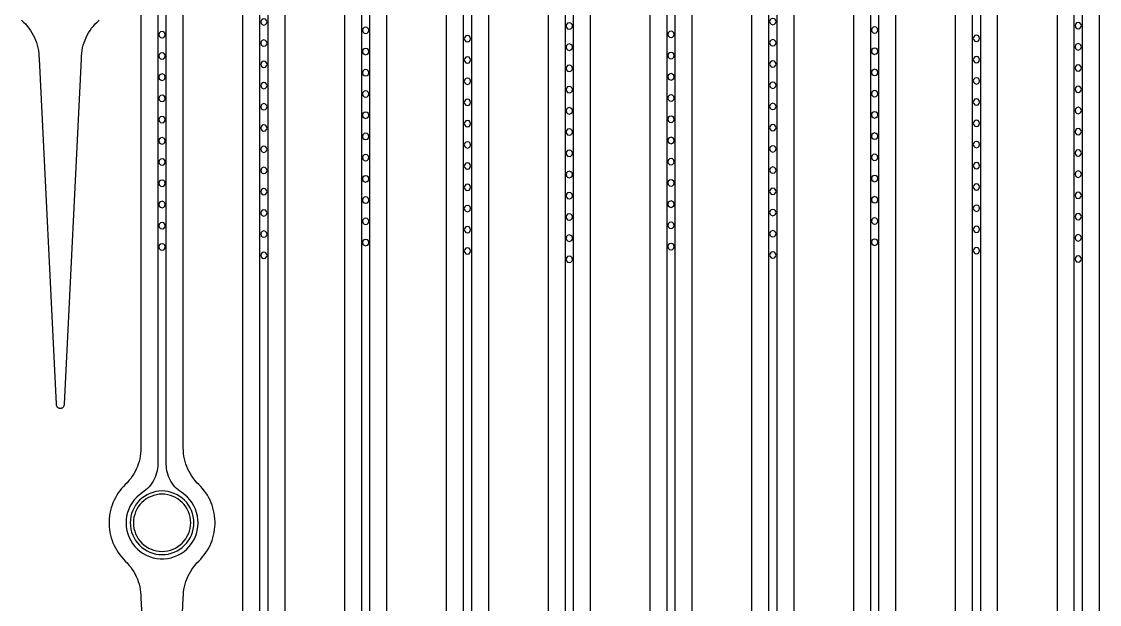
# Model space of a CAD drawing. Header units: metres. Extents: x -1805 to 1655, y -683 to 39617.
# Drawn here: x -782.1 to -528, y 3790.3 to 3927.6 of the extents above; entities that cross this region are included whole.
import ezdxf

# ---------------------------------------------------------------- set-up
doc = ezdxf.new("R2010")
doc.units = ezdxf.units.M
for name, color, linetype in [('Etching', 5, 'CONTINUOUS'), ('IONP', 7, 'CONTINUOUS'), ('Metal', 4, 'CONTINUOUS'), ('pad_etching', 1, 'CONTINUOUS'), ('PEDOT_SIROF', 6, 'CONTINUOUS')]:
    doc.layers.add(name, color=color, linetype=linetype)

msp = doc.modelspace()

# ---------------------------------------------------------------- linework, layer by layer
at = {"layer": 'Etching'}
for points in [[(-754, 9134.24), (-754, 3827.17), (-754.02, 3826.52), (-754.07, 3825.88), (-754.15, 3825.24), (-754.27, 3824.61), (-754.43, 3823.99), (-754.62, 3823.37), (-754.83, 3822.77), (-755.09, 3822.18), (-755.37, 3821.6), (-755.68, 3821.04), (-756.03, 3820.49), (-756.4, 3819.97), (-756.8, 3819.47), (-757.22, 3818.98), (-757.67, 3818.52), (-758.13, 3818.06), (-758.56, 3817.58), (-758.96, 3817.07), (-759.34, 3816.55), (-759.69, 3816), (-760.01, 3815.44), (-760.3, 3814.86), (-760.57, 3814.26), (-760.8, 3813.66), (-760.99, 3813.04), (-761.16, 3812.41), (-761.29, 3811.78), (-761.4, 3811.14), (-761.46, 3810.5), (-761.5, 3809.85), (-761.5, 3809.2), (-761.46, 3808.55), (-761.4, 3807.91), (-761.29, 3807.27), (-761.16, 3806.63), (-760.99, 3806.01), (-760.8, 3805.39), (-760.57, 3804.78), (-760.3, 3804.19), (-760.01, 3803.61), (-759.69, 3803.05), (-759.34, 3802.5), (-758.96, 3801.98), (-758.56, 3801.47), (-758.13, 3800.98), (-757.67, 3800.52), (-757.22, 3800.06), (-756.8, 3799.58), (-756.4, 3799.08), (-756.03, 3798.55), (-755.68, 3798.01), (-755.37, 3797.45), (-755.09, 3796.87), (-754.83, 3796.28), (-754.62, 3795.67), (-754.43, 3795.06), (-754.27, 3794.43), (-754.15, 3793.8), (-754.07, 3793.17), (-754.02, 3792.52), (-754, 3791.88), (-750, 3710.47)], [(-748, 3710.47), (-744, 3791.88), (-743.98, 3792.52), (-743.93, 3793.17), (-743.85, 3793.8), (-743.73, 3794.43), (-743.57, 3795.06), (-743.38, 3795.67), (-743.17, 3796.28), (-742.91, 3796.87), (-742.63, 3797.45), (-742.32, 3798.01), (-741.97, 3798.55), (-741.6, 3799.08), (-741.2, 3799.58), (-740.78, 3800.06), (-740.33, 3800.52), (-739.87, 3800.98), (-739.44, 3801.47), (-739.04, 3801.98), (-738.66, 3802.5), (-738.31, 3803.05), (-737.99, 3803.61), (-737.7, 3804.19), (-737.43, 3804.78), (-737.2, 3805.39), (-737.01, 3806.01), (-736.84, 3806.63), (-736.71, 3807.27), (-736.6, 3807.91), (-736.54, 3808.55), (-736.5, 3809.2), (-736.5, 3809.85), (-736.54, 3810.5), (-736.6, 3811.14), (-736.71, 3811.78), (-736.84, 3812.41), (-737.01, 3813.04), (-737.2, 3813.66), (-737.43, 3814.26), (-737.7, 3814.86), (-737.99, 3815.44), (-738.31, 3816), (-738.66, 3816.55), (-739.04, 3817.07), (-739.44, 3817.58), (-739.87, 3818.06), (-740.33, 3818.52), (-740.78, 3818.98), (-741.2, 3819.47), (-741.6, 3819.97), (-741.97, 3820.49), (-742.32, 3821.04), (-742.63, 3821.6), (-742.91, 3822.18), (-743.17, 3822.77), (-743.38, 3823.37), (-743.57, 3823.99), (-743.73, 3824.61), (-743.85, 3825.24), (-743.93, 3825.88), (-743.98, 3826.52), (-744, 3827.17), (-744, 9134.24)], [(-730, 9134.24), (-730, 3700.18)], [(-720, 3700.18), (-720, 9134.24)], [(-706, 9134.24), (-706, 3573.2)], [(-696, 3573.2), (-696, 9134.24)], [(-682, 9134.24), (-682, 3446.21)], [(-672, 3446.21), (-672, 9134.24)], [(-658, 9134.24), (-658, 3319.23)], [(-648, 3319.23), (-648, 9134.24)], [(-634, 9134.24), (-634, 3192.25)], [(-624, 3192.25), (-624, 9134.24)], [(-610, 9134.24), (-610, 3065.26)], [(-600, 3065.26), (-600, 9134.24)], [(-586, 9134.24), (-586, 2938.28)], [(-576, 2938.28), (-576, 9134.24)], [(-562, 9134.24), (-562, 2811.29)], [(-552, 2811.29), (-552, 9134.24)], [(-538, 9134.24), (-538, 2684.31)], [(-528, 2684.31), (-528, 9134.24)], [(-782.13, 3927.97), (-781.67, 3927.51), (-781.22, 3927.05), (-780.8, 3926.57), (-780.4, 3926.06), (-780.03, 3925.54), (-779.68, 3924.99), (-779.37, 3924.43), (-779.09, 3923.85), (-778.83, 3923.26), (-778.62, 3922.66), (-778.43, 3922.04), (-778.27, 3921.42), (-778.15, 3920.79), (-778.07, 3920.15), (-778.02, 3919.51), (-778, 3918.87), (-774, 3837.46), (-773.98, 3837.33), (-773.95, 3837.21), (-773.91, 3837.09), (-773.85, 3836.98), (-773.78, 3836.88), (-773.69, 3836.78), (-773.59, 3836.7), (-773.49, 3836.63), (-773.37, 3836.58), (-773.25, 3836.54), (-773.13, 3836.52), (-773, 3836.51), (-772.87, 3836.52), (-772.75, 3836.54), (-772.63, 3836.58), (-772.51, 3836.63), (-772.41, 3836.7), (-772.31, 3836.78), (-772.22, 3836.88), (-772.15, 3836.98), (-772.09, 3837.09), (-772.05, 3837.21), (-772.02, 3837.33), (-772, 3837.46), (-768, 3918.87), (-767.98, 3919.51), (-767.93, 3920.15), (-767.85, 3920.79), (-767.73, 3921.42), (-767.57, 3922.04), (-767.38, 3922.66), (-767.17, 3923.26), (-766.91, 3923.85), (-766.63, 3924.43), (-766.32, 3924.99), (-765.97, 3925.54), (-765.6, 3926.06), (-765.2, 3926.57), (-764.78, 3927.05), (-764.33, 3927.51), (-763.87, 3927.97)]]:
    msp.add_lwpolyline(points, dxfattribs=at)
at = {"layer": 'IONP'}
for points in [[(-724.25, 3927.54), (-724.35, 3927.91), (-724.62, 3928.19), (-725, 3928.29), (-725.38, 3928.19), (-725.65, 3927.91), (-725.75, 3927.54), (-725.65, 3927.16), (-725.38, 3926.89), (-725, 3926.79), (-724.62, 3926.89), (-724.35, 3927.16), (-724.25, 3927.54)], [(-700.25, 3925.56), (-700.35, 3925.93), (-700.62, 3926.21), (-701, 3926.31), (-701.38, 3926.21), (-701.65, 3925.93), (-701.75, 3925.56), (-701.65, 3925.18), (-701.38, 3924.91), (-701, 3924.81), (-700.62, 3924.91), (-700.35, 3925.18), (-700.25, 3925.56)], [(-652.25, 3926.59), (-652.35, 3926.96), (-652.62, 3927.24), (-653, 3927.34), (-653.38, 3927.24), (-653.65, 3926.96), (-653.75, 3926.59), (-653.65, 3926.21), (-653.38, 3925.94), (-653, 3925.84), (-652.62, 3925.94), (-652.35, 3926.21), (-652.25, 3926.59)], [(-604.25, 3927.62), (-604.35, 3927.99), (-604.62, 3928.27), (-605, 3928.37), (-605.38, 3928.27), (-605.65, 3927.99), (-605.75, 3927.62), (-605.65, 3927.24), (-605.38, 3926.97), (-605, 3926.87), (-604.62, 3926.97), (-604.35, 3927.24), (-604.25, 3927.62)], [(-580.25, 3925.63), (-580.35, 3926.01), (-580.62, 3926.28), (-581, 3926.38), (-581.38, 3926.28), (-581.65, 3926.01), (-581.75, 3925.63), (-581.65, 3925.26), (-581.38, 3924.99), (-581, 3924.88), (-580.62, 3924.99), (-580.35, 3925.26), (-580.25, 3925.63)], [(-532.25, 3926.67), (-532.35, 3927.04), (-532.62, 3927.32), (-533, 3927.42), (-533.38, 3927.32), (-533.65, 3927.04), (-533.75, 3926.67), (-533.65, 3926.29), (-533.38, 3926.02), (-533, 3925.92), (-532.62, 3926.02), (-532.35, 3926.29), (-532.25, 3926.67)], [(-748.25, 3924.52), (-748.35, 3924.9), (-748.62, 3925.17), (-749, 3925.27), (-749.38, 3925.17), (-749.65, 3924.9), (-749.75, 3924.52), (-749.65, 3924.15), (-749.38, 3923.87), (-749, 3923.77), (-748.62, 3923.87), (-748.35, 3924.15), (-748.25, 3924.52)], [(-676.25, 3923.57), (-676.35, 3923.95), (-676.62, 3924.22), (-677, 3924.32), (-677.38, 3924.22), (-677.65, 3923.95), (-677.75, 3923.57), (-677.65, 3923.2), (-677.38, 3922.92), (-677, 3922.82), (-676.62, 3922.92), (-676.35, 3923.2), (-676.25, 3923.57)], [(-628.25, 3924.6), (-628.35, 3924.98), (-628.62, 3925.25), (-629, 3925.35), (-629.38, 3925.25), (-629.65, 3924.98), (-629.75, 3924.6), (-629.65, 3924.23), (-629.38, 3923.95), (-629, 3923.85), (-628.62, 3923.95), (-628.35, 3924.23), (-628.25, 3924.6)], [(-556.25, 3923.65), (-556.35, 3924.03), (-556.62, 3924.3), (-557, 3924.4), (-557.38, 3924.3), (-557.65, 3924.03), (-557.75, 3923.65), (-557.65, 3923.28), (-557.38, 3923), (-557, 3922.9), (-556.62, 3923), (-556.35, 3923.28), (-556.25, 3923.65)], [(-724.25, 3922.54), (-724.35, 3922.91), (-724.62, 3923.19), (-725, 3923.29), (-725.38, 3923.19), (-725.65, 3922.91), (-725.75, 3922.54), (-725.65, 3922.16), (-725.38, 3921.89), (-725, 3921.79), (-724.62, 3921.89), (-724.35, 3922.16), (-724.25, 3922.54)], [(-700.25, 3920.56), (-700.35, 3920.93), (-700.62, 3921.21), (-701, 3921.31), (-701.38, 3921.21), (-701.65, 3920.93), (-701.75, 3920.56), (-701.65, 3920.18), (-701.38, 3919.91), (-701, 3919.81), (-700.62, 3919.91), (-700.35, 3920.18), (-700.25, 3920.56)], [(-652.25, 3921.59), (-652.35, 3921.96), (-652.62, 3922.24), (-653, 3922.34), (-653.38, 3922.24), (-653.65, 3921.96), (-653.75, 3921.59), (-653.65, 3921.21), (-653.38, 3920.94), (-653, 3920.84), (-652.62, 3920.94), (-652.35, 3921.21), (-652.25, 3921.59)], [(-604.25, 3922.62), (-604.35, 3922.99), (-604.62, 3923.27), (-605, 3923.37), (-605.38, 3923.27), (-605.65, 3922.99), (-605.75, 3922.62), (-605.65, 3922.24), (-605.38, 3921.97), (-605, 3921.87), (-604.62, 3921.97), (-604.35, 3922.24), (-604.25, 3922.62)], [(-580.25, 3920.63), (-580.35, 3921.01), (-580.62, 3921.28), (-581, 3921.38), (-581.38, 3921.28), (-581.65, 3921.01), (-581.75, 3920.63), (-581.65, 3920.26), (-581.38, 3919.99), (-581, 3919.88), (-580.62, 3919.99), (-580.35, 3920.26), (-580.25, 3920.63)], [(-532.25, 3921.67), (-532.35, 3922.04), (-532.62, 3922.32), (-533, 3922.42), (-533.38, 3922.32), (-533.65, 3922.04), (-533.75, 3921.67), (-533.65, 3921.29), (-533.38, 3921.02), (-533, 3920.92), (-532.62, 3921.02), (-532.35, 3921.29), (-532.25, 3921.67)], [(-748.25, 3919.52), (-748.35, 3919.9), (-748.62, 3920.17), (-749, 3920.27), (-749.38, 3920.17), (-749.65, 3919.9), (-749.75, 3919.52), (-749.65, 3919.15), (-749.38, 3918.87), (-749, 3918.77), (-748.62, 3918.87), (-748.35, 3919.15), (-748.25, 3919.52)], [(-676.25, 3918.57), (-676.35, 3918.95), (-676.62, 3919.22), (-677, 3919.32), (-677.38, 3919.22), (-677.65, 3918.95), (-677.75, 3918.57), (-677.65, 3918.2), (-677.38, 3917.92), (-677, 3917.82), (-676.62, 3917.92), (-676.35, 3918.2), (-676.25, 3918.57)], [(-628.25, 3919.6), (-628.35, 3919.98), (-628.62, 3920.25), (-629, 3920.35), (-629.38, 3920.25), (-629.65, 3919.98), (-629.75, 3919.6), (-629.65, 3919.23), (-629.38, 3918.95), (-629, 3918.85), (-628.62, 3918.95), (-628.35, 3919.23), (-628.25, 3919.6)], [(-556.25, 3918.65), (-556.35, 3919.03), (-556.62, 3919.3), (-557, 3919.4), (-557.38, 3919.3), (-557.65, 3919.03), (-557.75, 3918.65), (-557.65, 3918.28), (-557.38, 3918), (-557, 3917.9), (-556.62, 3918), (-556.35, 3918.28), (-556.25, 3918.65)], [(-724.25, 3917.54), (-724.35, 3917.91), (-724.62, 3918.19), (-725, 3918.29), (-725.38, 3918.19), (-725.65, 3917.91), (-725.75, 3917.54), (-725.65, 3917.16), (-725.38, 3916.89), (-725, 3916.79), (-724.62, 3916.89), (-724.35, 3917.16), (-724.25, 3917.54)], [(-700.25, 3915.56), (-700.35, 3915.93), (-700.62, 3916.21), (-701, 3916.31), (-701.38, 3916.21), (-701.65, 3915.93), (-701.75, 3915.56), (-701.65, 3915.18), (-701.38, 3914.91), (-701, 3914.81), (-700.62, 3914.91), (-700.35, 3915.18), (-700.25, 3915.56)], [(-652.25, 3916.59), (-652.35, 3916.96), (-652.62, 3917.24), (-653, 3917.34), (-653.38, 3917.24), (-653.65, 3916.96), (-653.75, 3916.59), (-653.65, 3916.21), (-653.38, 3915.94), (-653, 3915.84), (-652.62, 3915.94), (-652.35, 3916.21), (-652.25, 3916.59)], [(-604.25, 3917.62), (-604.35, 3917.99), (-604.62, 3918.27), (-605, 3918.37), (-605.38, 3918.27), (-605.65, 3917.99), (-605.75, 3917.62), (-605.65, 3917.24), (-605.38, 3916.97), (-605, 3916.87), (-604.62, 3916.97), (-604.35, 3917.24), (-604.25, 3917.62)], [(-580.25, 3915.63), (-580.35, 3916.01), (-580.62, 3916.28), (-581, 3916.38), (-581.38, 3916.28), (-581.65, 3916.01), (-581.75, 3915.63), (-581.65, 3915.26), (-581.38, 3914.99), (-581, 3914.88), (-580.62, 3914.99), (-580.35, 3915.26), (-580.25, 3915.63)], [(-532.25, 3916.67), (-532.35, 3917.04), (-532.62, 3917.32), (-533, 3917.42), (-533.38, 3917.32), (-533.65, 3917.04), (-533.75, 3916.67), (-533.65, 3916.29), (-533.38, 3916.02), (-533, 3915.92), (-532.62, 3916.02), (-532.35, 3916.29), (-532.25, 3916.67)], [(-748.25, 3914.52), (-748.35, 3914.9), (-748.62, 3915.17), (-749, 3915.27), (-749.38, 3915.17), (-749.65, 3914.9), (-749.75, 3914.52), (-749.65, 3914.15), (-749.38, 3913.87), (-749, 3913.77), (-748.62, 3913.87), (-748.35, 3914.15), (-748.25, 3914.52)], [(-676.25, 3913.57), (-676.35, 3913.95), (-676.62, 3914.22), (-677, 3914.32), (-677.38, 3914.22), (-677.65, 3913.95), (-677.75, 3913.57), (-677.65, 3913.2), (-677.38, 3912.92), (-677, 3912.82), (-676.62, 3912.92), (-676.35, 3913.2), (-676.25, 3913.57)], [(-628.25, 3914.6), (-628.35, 3914.98), (-628.62, 3915.25), (-629, 3915.35), (-629.38, 3915.25), (-629.65, 3914.98), (-629.75, 3914.6), (-629.65, 3914.23), (-629.38, 3913.95), (-629, 3913.85), (-628.62, 3913.95), (-628.35, 3914.23), (-628.25, 3914.6)], [(-556.25, 3913.65), (-556.35, 3914.03), (-556.62, 3914.3), (-557, 3914.4), (-557.38, 3914.3), (-557.65, 3914.03), (-557.75, 3913.65), (-557.65, 3913.28), (-557.38, 3913), (-557, 3912.9), (-556.62, 3913), (-556.35, 3913.28), (-556.25, 3913.65)], [(-724.25, 3912.54), (-724.35, 3912.91), (-724.62, 3913.19), (-725, 3913.29), (-725.38, 3913.19), (-725.65, 3912.91), (-725.75, 3912.54), (-725.65, 3912.16), (-725.38, 3911.89), (-725, 3911.79), (-724.62, 3911.89), (-724.35, 3912.16), (-724.25, 3912.54)], [(-700.25, 3910.56), (-700.35, 3910.93), (-700.62, 3911.21), (-701, 3911.31), (-701.38, 3911.21), (-701.65, 3910.93), (-701.75, 3910.56), (-701.65, 3910.18), (-701.38, 3909.91), (-701, 3909.81), (-700.62, 3909.91), (-700.35, 3910.18), (-700.25, 3910.56)], [(-652.25, 3911.59), (-652.35, 3911.96), (-652.62, 3912.24), (-653, 3912.34), (-653.38, 3912.24), (-653.65, 3911.96), (-653.75, 3911.59), (-653.65, 3911.21), (-653.38, 3910.94), (-653, 3910.84), (-652.62, 3910.94), (-652.35, 3911.21), (-652.25, 3911.59)], [(-604.25, 3912.62), (-604.35, 3912.99), (-604.62, 3913.27), (-605, 3913.37), (-605.38, 3913.27), (-605.65, 3912.99), (-605.75, 3912.62), (-605.65, 3912.24), (-605.38, 3911.97), (-605, 3911.87), (-604.62, 3911.97), (-604.35, 3912.24), (-604.25, 3912.62)], [(-580.25, 3910.63), (-580.35, 3911.01), (-580.62, 3911.28), (-581, 3911.38), (-581.38, 3911.28), (-581.65, 3911.01), (-581.75, 3910.63), (-581.65, 3910.26), (-581.38, 3909.99), (-581, 3909.88), (-580.62, 3909.99), (-580.35, 3910.26), (-580.25, 3910.63)], [(-532.25, 3911.67), (-532.35, 3912.04), (-532.62, 3912.32), (-533, 3912.42), (-533.38, 3912.32), (-533.65, 3912.04), (-533.75, 3911.67), (-533.65, 3911.29), (-533.38, 3911.02), (-533, 3910.92), (-532.62, 3911.02), (-532.35, 3911.29), (-532.25, 3911.67)], [(-748.25, 3909.52), (-748.35, 3909.9), (-748.62, 3910.17), (-749, 3910.27), (-749.38, 3910.17), (-749.65, 3909.9), (-749.75, 3909.52), (-749.65, 3909.15), (-749.38, 3908.87), (-749, 3908.77), (-748.62, 3908.87), (-748.35, 3909.15), (-748.25, 3909.52)], [(-676.25, 3908.57), (-676.35, 3908.95), (-676.62, 3909.22), (-677, 3909.32), (-677.38, 3909.22), (-677.65, 3908.95), (-677.75, 3908.57), (-677.65, 3908.2), (-677.38, 3907.92), (-677, 3907.82), (-676.62, 3907.92), (-676.35, 3908.2), (-676.25, 3908.57)], [(-628.25, 3909.6), (-628.35, 3909.98), (-628.62, 3910.25), (-629, 3910.35), (-629.38, 3910.25), (-629.65, 3909.98), (-629.75, 3909.6), (-629.65, 3909.23), (-629.38, 3908.95), (-629, 3908.85), (-628.62, 3908.95), (-628.35, 3909.23), (-628.25, 3909.6)], [(-556.25, 3908.65), (-556.35, 3909.03), (-556.62, 3909.3), (-557, 3909.4), (-557.38, 3909.3), (-557.65, 3909.03), (-557.75, 3908.65), (-557.65, 3908.28), (-557.38, 3908), (-557, 3907.9), (-556.62, 3908), (-556.35, 3908.28), (-556.25, 3908.65)], [(-724.25, 3907.54), (-724.35, 3907.91), (-724.62, 3908.19), (-725, 3908.29), (-725.38, 3908.19), (-725.65, 3907.91), (-725.75, 3907.54), (-725.65, 3907.16), (-725.38, 3906.89), (-725, 3906.79), (-724.62, 3906.89), (-724.35, 3907.16), (-724.25, 3907.54)], [(-700.25, 3905.56), (-700.35, 3905.93), (-700.62, 3906.21), (-701, 3906.31), (-701.38, 3906.21), (-701.65, 3905.93), (-701.75, 3905.56), (-701.65, 3905.18), (-701.38, 3904.91), (-701, 3904.81), (-700.62, 3904.91), (-700.35, 3905.18), (-700.25, 3905.56)], [(-652.25, 3906.59), (-652.35, 3906.96), (-652.62, 3907.24), (-653, 3907.34), (-653.38, 3907.24), (-653.65, 3906.96), (-653.75, 3906.59), (-653.65, 3906.21), (-653.38, 3905.94), (-653, 3905.84), (-652.62, 3905.94), (-652.35, 3906.21), (-652.25, 3906.59)], [(-604.25, 3907.62), (-604.35, 3907.99), (-604.62, 3908.27), (-605, 3908.37), (-605.38, 3908.27), (-605.65, 3907.99), (-605.75, 3907.62), (-605.65, 3907.24), (-605.38, 3906.97), (-605, 3906.87), (-604.62, 3906.97), (-604.35, 3907.24), (-604.25, 3907.62)], [(-580.25, 3905.63), (-580.35, 3906.01), (-580.62, 3906.28), (-581, 3906.38), (-581.38, 3906.28), (-581.65, 3906.01), (-581.75, 3905.63), (-581.65, 3905.26), (-581.38, 3904.99), (-581, 3904.88), (-580.62, 3904.99), (-580.35, 3905.26), (-580.25, 3905.63)], [(-532.25, 3906.67), (-532.35, 3907.04), (-532.62, 3907.32), (-533, 3907.42), (-533.38, 3907.32), (-533.65, 3907.04), (-533.75, 3906.67), (-533.65, 3906.29), (-533.38, 3906.02), (-533, 3905.92), (-532.62, 3906.02), (-532.35, 3906.29), (-532.25, 3906.67)], [(-748.25, 3904.52), (-748.35, 3904.9), (-748.62, 3905.17), (-749, 3905.27), (-749.38, 3905.17), (-749.65, 3904.9), (-749.75, 3904.52), (-749.65, 3904.15), (-749.38, 3903.87), (-749, 3903.77), (-748.62, 3903.87), (-748.35, 3904.15), (-748.25, 3904.52)], [(-676.25, 3903.57), (-676.35, 3903.95), (-676.62, 3904.22), (-677, 3904.32), (-677.38, 3904.22), (-677.65, 3903.95), (-677.75, 3903.57), (-677.65, 3903.2), (-677.38, 3902.92), (-677, 3902.82), (-676.62, 3902.92), (-676.35, 3903.2), (-676.25, 3903.57)], [(-628.25, 3904.6), (-628.35, 3904.98), (-628.62, 3905.25), (-629, 3905.35), (-629.38, 3905.25), (-629.65, 3904.98), (-629.75, 3904.6), (-629.65, 3904.23), (-629.38, 3903.95), (-629, 3903.85), (-628.62, 3903.95), (-628.35, 3904.23), (-628.25, 3904.6)], [(-556.25, 3903.65), (-556.35, 3904.03), (-556.62, 3904.3), (-557, 3904.4), (-557.38, 3904.3), (-557.65, 3904.03), (-557.75, 3903.65), (-557.65, 3903.28), (-557.38, 3903), (-557, 3902.9), (-556.62, 3903), (-556.35, 3903.28), (-556.25, 3903.65)], [(-724.25, 3902.54), (-724.35, 3902.91), (-724.62, 3903.19), (-725, 3903.29), (-725.38, 3903.19), (-725.65, 3902.91), (-725.75, 3902.54), (-725.65, 3902.16), (-725.38, 3901.89), (-725, 3901.79), (-724.62, 3901.89), (-724.35, 3902.16), (-724.25, 3902.54)], [(-700.25, 3900.56), (-700.35, 3900.93), (-700.62, 3901.21), (-701, 3901.31), (-701.38, 3901.21), (-701.65, 3900.93), (-701.75, 3900.56), (-701.65, 3900.18), (-701.38, 3899.91), (-701, 3899.81), (-700.62, 3899.91), (-700.35, 3900.18), (-700.25, 3900.56)], [(-652.25, 3901.59), (-652.35, 3901.96), (-652.62, 3902.24), (-653, 3902.34), (-653.38, 3902.24), (-653.65, 3901.96), (-653.75, 3901.59), (-653.65, 3901.21), (-653.38, 3900.94), (-653, 3900.84), (-652.62, 3900.94), (-652.35, 3901.21), (-652.25, 3901.59)], [(-604.25, 3902.62), (-604.35, 3902.99), (-604.62, 3903.27), (-605, 3903.37), (-605.38, 3903.27), (-605.65, 3902.99), (-605.75, 3902.62), (-605.65, 3902.24), (-605.38, 3901.97), (-605, 3901.87), (-604.62, 3901.97), (-604.35, 3902.24), (-604.25, 3902.62)], [(-580.25, 3900.63), (-580.35, 3901.01), (-580.62, 3901.28), (-581, 3901.38), (-581.38, 3901.28), (-581.65, 3901.01), (-581.75, 3900.63), (-581.65, 3900.26), (-581.38, 3899.99), (-581, 3899.88), (-580.62, 3899.99), (-580.35, 3900.26), (-580.25, 3900.63)], [(-532.25, 3901.67), (-532.35, 3902.04), (-532.62, 3902.32), (-533, 3902.42), (-533.38, 3902.32), (-533.65, 3902.04), (-533.75, 3901.67), (-533.65, 3901.29), (-533.38, 3901.02), (-533, 3900.92), (-532.62, 3901.02), (-532.35, 3901.29), (-532.25, 3901.67)], [(-748.25, 3899.52), (-748.35, 3899.9), (-748.62, 3900.17), (-749, 3900.27), (-749.38, 3900.17), (-749.65, 3899.9), (-749.75, 3899.52), (-749.65, 3899.15), (-749.38, 3898.87), (-749, 3898.77), (-748.62, 3898.87), (-748.35, 3899.15), (-748.25, 3899.52)], [(-676.25, 3898.57), (-676.35, 3898.95), (-676.62, 3899.22), (-677, 3899.32), (-677.38, 3899.22), (-677.65, 3898.95), (-677.75, 3898.57), (-677.65, 3898.2), (-677.38, 3897.92), (-677, 3897.82), (-676.62, 3897.92), (-676.35, 3898.2), (-676.25, 3898.57)], [(-628.25, 3899.6), (-628.35, 3899.98), (-628.62, 3900.25), (-629, 3900.35), (-629.38, 3900.25), (-629.65, 3899.98), (-629.75, 3899.6), (-629.65, 3899.23), (-629.38, 3898.95), (-629, 3898.85), (-628.62, 3898.95), (-628.35, 3899.23), (-628.25, 3899.6)], [(-604.25, 3897.62), (-604.35, 3897.99), (-604.62, 3898.27), (-605, 3898.37), (-605.38, 3898.27), (-605.65, 3897.99), (-605.75, 3897.62), (-605.65, 3897.24), (-605.38, 3896.97), (-605, 3896.87), (-604.62, 3896.97), (-604.35, 3897.24), (-604.25, 3897.62)], [(-556.25, 3898.65), (-556.35, 3899.03), (-556.62, 3899.3), (-557, 3899.4), (-557.38, 3899.3), (-557.65, 3899.03), (-557.75, 3898.65), (-557.65, 3898.28), (-557.38, 3898), (-557, 3897.9), (-556.62, 3898), (-556.35, 3898.28), (-556.25, 3898.65)], [(-724.25, 3897.54), (-724.35, 3897.91), (-724.62, 3898.19), (-725, 3898.29), (-725.38, 3898.19), (-725.65, 3897.91), (-725.75, 3897.54), (-725.65, 3897.16), (-725.38, 3896.89), (-725, 3896.79), (-724.62, 3896.89), (-724.35, 3897.16), (-724.25, 3897.54)], [(-700.25, 3895.56), (-700.35, 3895.93), (-700.62, 3896.21), (-701, 3896.31), (-701.38, 3896.21), (-701.65, 3895.93), (-701.75, 3895.56), (-701.65, 3895.18), (-701.38, 3894.91), (-701, 3894.81), (-700.62, 3894.91), (-700.35, 3895.18), (-700.25, 3895.56)], [(-652.25, 3896.59), (-652.35, 3896.96), (-652.62, 3897.24), (-653, 3897.34), (-653.38, 3897.24), (-653.65, 3896.96), (-653.75, 3896.59), (-653.65, 3896.21), (-653.38, 3895.94), (-653, 3895.84), (-652.62, 3895.94), (-652.35, 3896.21), (-652.25, 3896.59)], [(-580.25, 3895.63), (-580.35, 3896.01), (-580.62, 3896.28), (-581, 3896.38), (-581.38, 3896.28), (-581.65, 3896.01), (-581.75, 3895.63), (-581.65, 3895.26), (-581.38, 3894.99), (-581, 3894.88), (-580.62, 3894.99), (-580.35, 3895.26), (-580.25, 3895.63)], [(-532.25, 3896.67), (-532.35, 3897.04), (-532.62, 3897.32), (-533, 3897.42), (-533.38, 3897.32), (-533.65, 3897.04), (-533.75, 3896.67), (-533.65, 3896.29), (-533.38, 3896.02), (-533, 3895.92), (-532.62, 3896.02), (-532.35, 3896.29), (-532.25, 3896.67)], [(-748.25, 3894.52), (-748.35, 3894.9), (-748.62, 3895.17), (-749, 3895.27), (-749.38, 3895.17), (-749.65, 3894.9), (-749.75, 3894.52), (-749.65, 3894.15), (-749.38, 3893.87), (-749, 3893.77), (-748.62, 3893.87), (-748.35, 3894.15), (-748.25, 3894.52)], [(-724.25, 3892.54), (-724.35, 3892.91), (-724.62, 3893.19), (-725, 3893.29), (-725.38, 3893.19), (-725.65, 3892.91), (-725.75, 3892.54), (-725.65, 3892.16), (-725.38, 3891.89), (-725, 3891.79), (-724.62, 3891.89), (-724.35, 3892.16), (-724.25, 3892.54)], [(-676.25, 3893.57), (-676.35, 3893.95), (-676.62, 3894.22), (-677, 3894.32), (-677.38, 3894.22), (-677.65, 3893.95), (-677.75, 3893.57), (-677.65, 3893.2), (-677.38, 3892.92), (-677, 3892.82), (-676.62, 3892.92), (-676.35, 3893.2), (-676.25, 3893.57)], [(-628.25, 3894.6), (-628.35, 3894.98), (-628.62, 3895.25), (-629, 3895.35), (-629.38, 3895.25), (-629.65, 3894.98), (-629.75, 3894.6), (-629.65, 3894.23), (-629.38, 3893.95), (-629, 3893.85), (-628.62, 3893.95), (-628.35, 3894.23), (-628.25, 3894.6)], [(-604.25, 3892.62), (-604.35, 3892.99), (-604.62, 3893.27), (-605, 3893.37), (-605.38, 3893.27), (-605.65, 3892.99), (-605.75, 3892.62), (-605.65, 3892.24), (-605.38, 3891.97), (-605, 3891.87), (-604.62, 3891.97), (-604.35, 3892.24), (-604.25, 3892.62)], [(-556.25, 3893.65), (-556.35, 3894.03), (-556.62, 3894.3), (-557, 3894.4), (-557.38, 3894.3), (-557.65, 3894.03), (-557.75, 3893.65), (-557.65, 3893.28), (-557.38, 3893), (-557, 3892.9), (-556.62, 3893), (-556.35, 3893.28), (-556.25, 3893.65)], [(-700.25, 3890.56), (-700.35, 3890.93), (-700.62, 3891.21), (-701, 3891.31), (-701.38, 3891.21), (-701.65, 3890.93), (-701.75, 3890.56), (-701.65, 3890.18), (-701.38, 3889.91), (-701, 3889.81), (-700.62, 3889.91), (-700.35, 3890.18), (-700.25, 3890.56)], [(-652.25, 3891.59), (-652.35, 3891.96), (-652.62, 3892.24), (-653, 3892.34), (-653.38, 3892.24), (-653.65, 3891.96), (-653.75, 3891.59), (-653.65, 3891.21), (-653.38, 3890.94), (-653, 3890.84), (-652.62, 3890.94), (-652.35, 3891.21), (-652.25, 3891.59)], [(-580.25, 3890.63), (-580.35, 3891.01), (-580.62, 3891.28), (-581, 3891.38), (-581.38, 3891.28), (-581.65, 3891.01), (-581.75, 3890.63), (-581.65, 3890.26), (-581.38, 3889.99), (-581, 3889.88), (-580.62, 3889.99), (-580.35, 3890.26), (-580.25, 3890.63)], [(-532.25, 3891.67), (-532.35, 3892.04), (-532.62, 3892.32), (-533, 3892.42), (-533.38, 3892.32), (-533.65, 3892.04), (-533.75, 3891.67), (-533.65, 3891.29), (-533.38, 3891.02), (-533, 3890.92), (-532.62, 3891.02), (-532.35, 3891.29), (-532.25, 3891.67)], [(-748.25, 3889.52), (-748.35, 3889.9), (-748.62, 3890.17), (-749, 3890.27), (-749.38, 3890.17), (-749.65, 3889.9), (-749.75, 3889.52), (-749.65, 3889.15), (-749.38, 3888.87), (-749, 3888.77), (-748.62, 3888.87), (-748.35, 3889.15), (-748.25, 3889.52)], [(-724.25, 3887.54), (-724.35, 3887.91), (-724.62, 3888.19), (-725, 3888.29), (-725.38, 3888.19), (-725.65, 3887.91), (-725.75, 3887.54), (-725.65, 3887.16), (-725.38, 3886.89), (-725, 3886.79), (-724.62, 3886.89), (-724.35, 3887.16), (-724.25, 3887.54)], [(-676.25, 3888.57), (-676.35, 3888.95), (-676.62, 3889.22), (-677, 3889.32), (-677.38, 3889.22), (-677.65, 3888.95), (-677.75, 3888.57), (-677.65, 3888.2), (-677.38, 3887.92), (-677, 3887.82), (-676.62, 3887.92), (-676.35, 3888.2), (-676.25, 3888.57)], [(-628.25, 3889.6), (-628.35, 3889.98), (-628.62, 3890.25), (-629, 3890.35), (-629.38, 3890.25), (-629.65, 3889.98), (-629.75, 3889.6), (-629.65, 3889.23), (-629.38, 3888.95), (-629, 3888.85), (-628.62, 3888.95), (-628.35, 3889.23), (-628.25, 3889.6)], [(-604.25, 3887.62), (-604.35, 3887.99), (-604.62, 3888.27), (-605, 3888.37), (-605.38, 3888.27), (-605.65, 3887.99), (-605.75, 3887.62), (-605.65, 3887.24), (-605.38, 3886.97), (-605, 3886.87), (-604.62, 3886.97), (-604.35, 3887.24), (-604.25, 3887.62)], [(-556.25, 3888.65), (-556.35, 3889.03), (-556.62, 3889.3), (-557, 3889.4), (-557.38, 3889.3), (-557.65, 3889.03), (-557.75, 3888.65), (-557.65, 3888.28), (-557.38, 3888), (-557, 3887.9), (-556.62, 3888), (-556.35, 3888.28), (-556.25, 3888.65)], [(-700.25, 3885.56), (-700.35, 3885.93), (-700.62, 3886.21), (-701, 3886.31), (-701.38, 3886.21), (-701.65, 3885.93), (-701.75, 3885.56), (-701.65, 3885.18), (-701.38, 3884.91), (-701, 3884.81), (-700.62, 3884.91), (-700.35, 3885.18), (-700.25, 3885.56)], [(-652.25, 3886.59), (-652.35, 3886.96), (-652.62, 3887.24), (-653, 3887.34), (-653.38, 3887.24), (-653.65, 3886.96), (-653.75, 3886.59), (-653.65, 3886.21), (-653.38, 3885.94), (-653, 3885.84), (-652.62, 3885.94), (-652.35, 3886.21), (-652.25, 3886.59)], [(-580.25, 3885.63), (-580.35, 3886.01), (-580.62, 3886.28), (-581, 3886.38), (-581.38, 3886.28), (-581.65, 3886.01), (-581.75, 3885.63), (-581.65, 3885.26), (-581.38, 3884.99), (-581, 3884.88), (-580.62, 3884.99), (-580.35, 3885.26), (-580.25, 3885.63)], [(-532.25, 3886.67), (-532.35, 3887.04), (-532.62, 3887.32), (-533, 3887.42), (-533.38, 3887.32), (-533.65, 3887.04), (-533.75, 3886.67), (-533.65, 3886.29), (-533.38, 3886.02), (-533, 3885.92), (-532.62, 3886.02), (-532.35, 3886.29), (-532.25, 3886.67)], [(-748.25, 3884.52), (-748.35, 3884.9), (-748.62, 3885.17), (-749, 3885.27), (-749.38, 3885.17), (-749.65, 3884.9), (-749.75, 3884.52), (-749.65, 3884.15), (-749.38, 3883.87), (-749, 3883.77), (-748.62, 3883.87), (-748.35, 3884.15), (-748.25, 3884.52)], [(-724.25, 3882.54), (-724.35, 3882.91), (-724.62, 3883.19), (-725, 3883.29), (-725.38, 3883.19), (-725.65, 3882.91), (-725.75, 3882.54), (-725.65, 3882.16), (-725.38, 3881.89), (-725, 3881.79), (-724.62, 3881.89), (-724.35, 3882.16), (-724.25, 3882.54)], [(-676.25, 3883.57), (-676.35, 3883.95), (-676.62, 3884.22), (-677, 3884.32), (-677.38, 3884.22), (-677.65, 3883.95), (-677.75, 3883.57), (-677.65, 3883.2), (-677.38, 3882.92), (-677, 3882.82), (-676.62, 3882.92), (-676.35, 3883.2), (-676.25, 3883.57)], [(-628.25, 3884.6), (-628.35, 3884.98), (-628.62, 3885.25), (-629, 3885.35), (-629.38, 3885.25), (-629.65, 3884.98), (-629.75, 3884.6), (-629.65, 3884.23), (-629.38, 3883.95), (-629, 3883.85), (-628.62, 3883.95), (-628.35, 3884.23), (-628.25, 3884.6)], [(-604.25, 3882.62), (-604.35, 3882.99), (-604.62, 3883.27), (-605, 3883.37), (-605.38, 3883.27), (-605.65, 3882.99), (-605.75, 3882.62), (-605.65, 3882.24), (-605.38, 3881.97), (-605, 3881.87), (-604.62, 3881.97), (-604.35, 3882.24), (-604.25, 3882.62)], [(-556.25, 3883.65), (-556.35, 3884.03), (-556.62, 3884.3), (-557, 3884.4), (-557.38, 3884.3), (-557.65, 3884.03), (-557.75, 3883.65), (-557.65, 3883.28), (-557.38, 3883), (-557, 3882.9), (-556.62, 3883), (-556.35, 3883.28), (-556.25, 3883.65)], [(-700.25, 3880.56), (-700.35, 3880.93), (-700.62, 3881.21), (-701, 3881.31), (-701.38, 3881.21), (-701.65, 3880.93), (-701.75, 3880.56), (-701.65, 3880.18), (-701.38, 3879.91), (-701, 3879.81), (-700.62, 3879.91), (-700.35, 3880.18), (-700.25, 3880.56)], [(-652.25, 3881.59), (-652.35, 3881.96), (-652.62, 3882.24), (-653, 3882.34), (-653.38, 3882.24), (-653.65, 3881.96), (-653.75, 3881.59), (-653.65, 3881.21), (-653.38, 3880.94), (-653, 3880.84), (-652.62, 3880.94), (-652.35, 3881.21), (-652.25, 3881.59)], [(-580.25, 3880.63), (-580.35, 3881.01), (-580.62, 3881.28), (-581, 3881.38), (-581.38, 3881.28), (-581.65, 3881.01), (-581.75, 3880.63), (-581.65, 3880.26), (-581.38, 3879.99), (-581, 3879.88), (-580.62, 3879.99), (-580.35, 3880.26), (-580.25, 3880.63)], [(-532.25, 3881.67), (-532.35, 3882.04), (-532.62, 3882.32), (-533, 3882.42), (-533.38, 3882.32), (-533.65, 3882.04), (-533.75, 3881.67), (-533.65, 3881.29), (-533.38, 3881.02), (-533, 3880.92), (-532.62, 3881.02), (-532.35, 3881.29), (-532.25, 3881.67)], [(-748.25, 3879.52), (-748.35, 3879.9), (-748.62, 3880.17), (-749, 3880.27), (-749.38, 3880.17), (-749.65, 3879.9), (-749.75, 3879.52), (-749.65, 3879.15), (-749.38, 3878.87), (-749, 3878.77), (-748.62, 3878.87), (-748.35, 3879.15), (-748.25, 3879.52)], [(-724.25, 3877.54), (-724.35, 3877.91), (-724.62, 3878.19), (-725, 3878.29), (-725.38, 3878.19), (-725.65, 3877.91), (-725.75, 3877.54), (-725.65, 3877.16), (-725.38, 3876.89), (-725, 3876.79), (-724.62, 3876.89), (-724.35, 3877.16), (-724.25, 3877.54)], [(-676.25, 3878.57), (-676.35, 3878.95), (-676.62, 3879.22), (-677, 3879.32), (-677.38, 3879.22), (-677.65, 3878.95), (-677.75, 3878.57), (-677.65, 3878.2), (-677.38, 3877.92), (-677, 3877.82), (-676.62, 3877.92), (-676.35, 3878.2), (-676.25, 3878.57)], [(-628.25, 3879.6), (-628.35, 3879.98), (-628.62, 3880.25), (-629, 3880.35), (-629.38, 3880.25), (-629.65, 3879.98), (-629.75, 3879.6), (-629.65, 3879.23), (-629.38, 3878.95), (-629, 3878.85), (-628.62, 3878.95), (-628.35, 3879.23), (-628.25, 3879.6)], [(-604.25, 3877.62), (-604.35, 3877.99), (-604.62, 3878.27), (-605, 3878.37), (-605.38, 3878.27), (-605.65, 3877.99), (-605.75, 3877.62), (-605.65, 3877.24), (-605.38, 3876.97), (-605, 3876.87), (-604.62, 3876.97), (-604.35, 3877.24), (-604.25, 3877.62)], [(-556.25, 3878.65), (-556.35, 3879.03), (-556.62, 3879.3), (-557, 3879.4), (-557.38, 3879.3), (-557.65, 3879.03), (-557.75, 3878.65), (-557.65, 3878.28), (-557.38, 3878), (-557, 3877.9), (-556.62, 3878), (-556.35, 3878.28), (-556.25, 3878.65)], [(-700.25, 3875.56), (-700.35, 3875.93), (-700.62, 3876.21), (-701, 3876.31), (-701.38, 3876.21), (-701.65, 3875.93), (-701.75, 3875.56), (-701.65, 3875.18), (-701.38, 3874.91), (-701, 3874.81), (-700.62, 3874.91), (-700.35, 3875.18), (-700.25, 3875.56)], [(-652.25, 3876.59), (-652.35, 3876.96), (-652.62, 3877.24), (-653, 3877.34), (-653.38, 3877.24), (-653.65, 3876.96), (-653.75, 3876.59), (-653.65, 3876.21), (-653.38, 3875.94), (-653, 3875.84), (-652.62, 3875.94), (-652.35, 3876.21), (-652.25, 3876.59)], [(-580.25, 3875.63), (-580.35, 3876.01), (-580.62, 3876.28), (-581, 3876.38), (-581.38, 3876.28), (-581.65, 3876.01), (-581.75, 3875.63), (-581.65, 3875.26), (-581.38, 3874.99), (-581, 3874.88), (-580.62, 3874.99), (-580.35, 3875.26), (-580.25, 3875.63)], [(-532.25, 3876.67), (-532.35, 3877.04), (-532.62, 3877.32), (-533, 3877.42), (-533.38, 3877.32), (-533.65, 3877.04), (-533.75, 3876.67), (-533.65, 3876.29), (-533.38, 3876.02), (-533, 3875.92), (-532.62, 3876.02), (-532.35, 3876.29), (-532.25, 3876.67)], [(-748.25, 3874.52), (-748.35, 3874.9), (-748.62, 3875.17), (-749, 3875.27), (-749.38, 3875.17), (-749.65, 3874.9), (-749.75, 3874.52), (-749.65, 3874.15), (-749.38, 3873.87), (-749, 3873.77), (-748.62, 3873.87), (-748.35, 3874.15), (-748.25, 3874.52)], [(-724.25, 3872.54), (-724.35, 3872.91), (-724.62, 3873.19), (-725, 3873.29), (-725.38, 3873.19), (-725.65, 3872.91), (-725.75, 3872.54), (-725.65, 3872.16), (-725.38, 3871.89), (-725, 3871.79), (-724.62, 3871.89), (-724.35, 3872.16), (-724.25, 3872.54)], [(-676.25, 3873.57), (-676.35, 3873.95), (-676.62, 3874.22), (-677, 3874.32), (-677.38, 3874.22), (-677.65, 3873.95), (-677.75, 3873.57), (-677.65, 3873.2), (-677.38, 3872.92), (-677, 3872.82), (-676.62, 3872.92), (-676.35, 3873.2), (-676.25, 3873.57)], [(-628.25, 3874.6), (-628.35, 3874.98), (-628.62, 3875.25), (-629, 3875.35), (-629.38, 3875.25), (-629.65, 3874.98), (-629.75, 3874.6), (-629.65, 3874.23), (-629.38, 3873.95), (-629, 3873.85), (-628.62, 3873.95), (-628.35, 3874.23), (-628.25, 3874.6)], [(-604.25, 3872.62), (-604.35, 3872.99), (-604.62, 3873.27), (-605, 3873.37), (-605.38, 3873.27), (-605.65, 3872.99), (-605.75, 3872.62), (-605.65, 3872.24), (-605.38, 3871.97), (-605, 3871.87), (-604.62, 3871.97), (-604.35, 3872.24), (-604.25, 3872.62)], [(-556.25, 3873.65), (-556.35, 3874.03), (-556.62, 3874.3), (-557, 3874.4), (-557.38, 3874.3), (-557.65, 3874.03), (-557.75, 3873.65), (-557.65, 3873.28), (-557.38, 3873), (-557, 3872.9), (-556.62, 3873), (-556.35, 3873.28), (-556.25, 3873.65)], [(-652.25, 3871.59), (-652.35, 3871.96), (-652.62, 3872.24), (-653, 3872.34), (-653.38, 3872.24), (-653.65, 3871.96), (-653.75, 3871.59), (-653.65, 3871.21), (-653.38, 3870.94), (-653, 3870.84), (-652.62, 3870.94), (-652.35, 3871.21), (-652.25, 3871.59)], [(-532.25, 3871.67), (-532.35, 3872.04), (-532.62, 3872.32), (-533, 3872.42), (-533.38, 3872.32), (-533.65, 3872.04), (-533.75, 3871.67), (-533.65, 3871.29), (-533.38, 3871.02), (-533, 3870.92), (-532.62, 3871.02), (-532.35, 3871.29), (-532.25, 3871.67)]]:
    msp.add_lwpolyline(points, close=True, dxfattribs=at)
at = {"layer": 'Metal'}
for points in [[(-750, 9436.51), (-750, 3823.35), (-750.02, 3822.82), (-750.07, 3822.3), (-750.16, 3821.77), (-750.28, 3821.26), (-750.44, 3820.75), (-750.62, 3820.26), (-750.85, 3819.77), (-751.1, 3819.31), (-751.38, 3818.86), (-751.69, 3818.43), (-752.03, 3818.03), (-752.4, 3817.64), (-752.79, 3817.28), (-753.2, 3816.95), (-753.64, 3816.65), (-754.33, 3816.15), (-754.97, 3815.58), (-755.54, 3814.95), (-756.06, 3814.26), (-756.5, 3813.53), (-756.86, 3812.76), (-757.15, 3811.95), (-757.35, 3811.12), (-757.47, 3810.28), (-757.5, 3809.42), (-757.45, 3808.57), (-757.31, 3807.73), (-757.09, 3806.9), (-756.78, 3806.1), (-756.4, 3805.34), (-755.94, 3804.62), (-755.41, 3803.95), (-754.82, 3803.33), (-754.17, 3802.78), (-753.47, 3802.29), (-752.72, 3801.88), (-751.93, 3801.55), (-751.11, 3801.29), (-750.28, 3801.12), (-749.43, 3801.03), (-748.57, 3801.03), (-747.72, 3801.12), (-746.89, 3801.29), (-746.07, 3801.55), (-745.28, 3801.88), (-744.53, 3802.29), (-743.83, 3802.78), (-743.18, 3803.33), (-742.59, 3803.95), (-742.06, 3804.62), (-741.6, 3805.34), (-741.22, 3806.1), (-740.91, 3806.9), (-740.69, 3807.73), (-740.55, 3808.57), (-740.5, 3809.42), (-740.53, 3810.28), (-740.65, 3811.12), (-740.85, 3811.95), (-741.14, 3812.76), (-741.5, 3813.53), (-741.94, 3814.26), (-742.46, 3814.95), (-743.03, 3815.58), (-743.67, 3816.15), (-744.36, 3816.65), (-744.8, 3816.95), (-745.21, 3817.28), (-745.6, 3817.64), (-745.97, 3818.03), (-746.31, 3818.43), (-746.62, 3818.86), (-746.9, 3819.31), (-747.15, 3819.77), (-747.38, 3820.26), (-747.56, 3820.75), (-747.72, 3821.26), (-747.84, 3821.77), (-747.93, 3822.3), (-747.98, 3822.82), (-748, 3823.35), (-748, 9436.51)], [(-726, 9436.51), (-726, 3696.37)], [(-724, 3696.37), (-724, 9436.51)], [(-702, 9436.51), (-702, 3569.38)], [(-700, 3569.38), (-700, 9436.51)], [(-678, 9436.51), (-678, 3442.4)], [(-676, 3442.4), (-676, 9436.51)], [(-654, 9436.51), (-654, 3315.42)], [(-652, 3315.42), (-652, 9436.51)], [(-630, 9436.51), (-630, 3188.43)], [(-628, 3188.43), (-628, 9436.51)], [(-606, 9436.51), (-606, 3061.45)], [(-604, 3061.45), (-604, 9436.51)], [(-582, 9436.51), (-582, 2934.46)], [(-580, 2934.46), (-580, 9436.51)], [(-558, 9436.51), (-558, 2807.48)], [(-556, 2807.48), (-556, 9436.51)], [(-532, 2680.5), (-532, 9436.51), (-534, 9436.51), (-534, 9436.51), (-534, 2680.5)]]:
    msp.add_lwpolyline(points, dxfattribs=at)
at = {"layer": 'pad_etching'}
msp.add_lwpolyline([(-742.25, 3809.52), (-742.28, 3810.19), (-742.38, 3810.84), (-742.54, 3811.48), (-742.76, 3812.11), (-743.05, 3812.71), (-743.39, 3813.27), (-743.78, 3813.81), (-744.23, 3814.3), (-744.72, 3814.74), (-745.25, 3815.14), (-745.82, 3815.48), (-746.42, 3815.76), (-747.04, 3815.98), (-747.68, 3816.14), (-748.34, 3816.24), (-749, 3816.27), (-749.66, 3816.24), (-750.32, 3816.14), (-750.96, 3815.98), (-751.58, 3815.76), (-752.18, 3815.48), (-752.75, 3815.14), (-753.28, 3814.74), (-753.77, 3814.3), (-754.22, 3813.81), (-754.61, 3813.27), (-754.95, 3812.71), (-755.24, 3812.11), (-755.46, 3811.48), (-755.62, 3810.84), (-755.72, 3810.19), (-755.75, 3809.52), (-755.72, 3808.86), (-755.62, 3808.21), (-755.46, 3807.56), (-755.24, 3806.94), (-754.95, 3806.34), (-754.61, 3805.77), (-754.22, 3805.24), (-753.77, 3804.75), (-753.28, 3804.31), (-752.75, 3803.91), (-752.18, 3803.57), (-751.58, 3803.29), (-750.96, 3803.06), (-750.32, 3802.9), (-749.66, 3802.81), (-749, 3802.77), (-748.34, 3802.81), (-747.68, 3802.9), (-747.04, 3803.06), (-746.42, 3803.29), (-745.82, 3803.57), (-745.25, 3803.91), (-744.72, 3804.31), (-744.23, 3804.75), (-743.78, 3805.24), (-743.39, 3805.77), (-743.05, 3806.34), (-742.76, 3806.94), (-742.54, 3807.56), (-742.38, 3808.21), (-742.28, 3808.86), (-742.25, 3809.52)], close=True, dxfattribs=at)
at = {"layer": 'PEDOT_SIROF'}
msp.add_lwpolyline([(-741.5, 3809.52), (-741.54, 3810.26), (-741.64, 3810.99), (-741.82, 3811.7), (-742.07, 3812.39), (-742.39, 3813.06), (-742.76, 3813.69), (-743.2, 3814.28), (-743.7, 3814.83), (-744.24, 3815.32), (-744.83, 3815.76), (-745.46, 3816.14), (-746.13, 3816.45), (-746.82, 3816.7), (-747.54, 3816.88), (-748.26, 3816.99), (-749, 3817.02), (-749.74, 3816.99), (-750.46, 3816.88), (-751.18, 3816.7), (-751.87, 3816.45), (-752.54, 3816.14), (-753.17, 3815.76), (-753.76, 3815.32), (-754.3, 3814.83), (-754.8, 3814.28), (-755.24, 3813.69), (-755.61, 3813.06), (-755.93, 3812.39), (-756.18, 3811.7), (-756.36, 3810.99), (-756.46, 3810.26), (-756.5, 3809.52), (-756.46, 3808.79), (-756.36, 3808.06), (-756.18, 3807.35), (-755.93, 3806.65), (-755.61, 3805.99), (-755.24, 3805.36), (-754.8, 3804.77), (-754.3, 3804.22), (-753.76, 3803.73), (-753.17, 3803.29), (-752.54, 3802.91), (-751.87, 3802.59), (-751.18, 3802.35), (-750.46, 3802.17), (-749.74, 3802.06), (-749, 3802.02), (-748.26, 3802.06), (-747.54, 3802.17), (-746.82, 3802.35), (-746.13, 3802.59), (-745.46, 3802.91), (-744.83, 3803.29), (-744.24, 3803.73), (-743.7, 3804.22), (-743.2, 3804.77), (-742.76, 3805.36), (-742.39, 3805.99), (-742.07, 3806.65), (-741.82, 3807.35), (-741.64, 3808.06), (-741.54, 3808.79), (-741.5, 3809.52)], close=True, dxfattribs=at)

doc.saveas('drawing.dxf')
